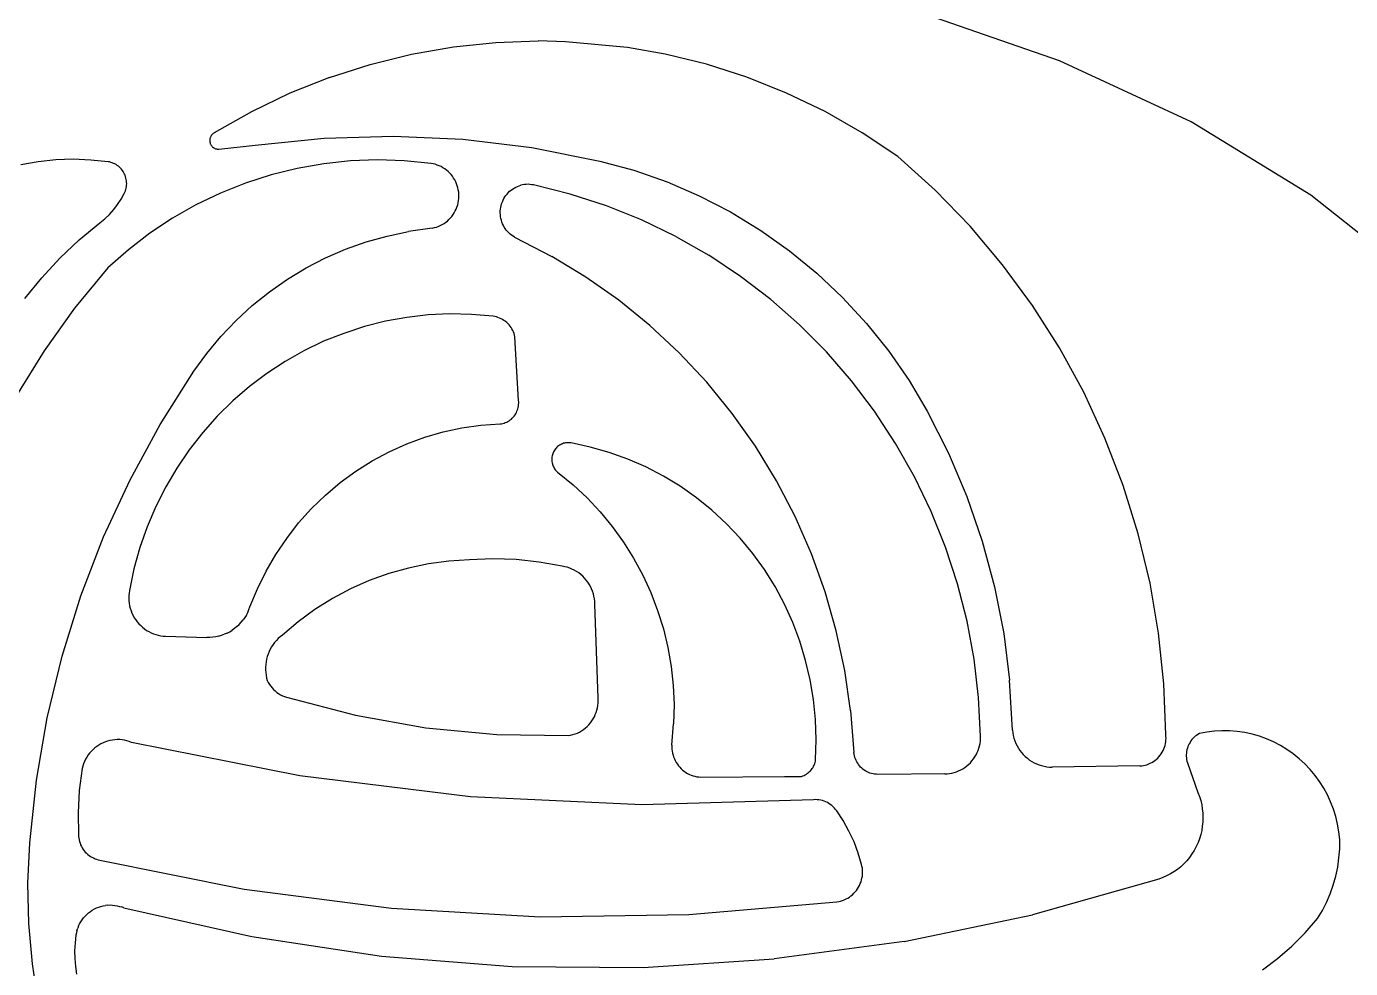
# Model space of a CAD drawing. Extents: x 396092 to 455492, y 17293 to 132793.
# Drawn here: x 421560.1 to 421668, y 46302.6 to 46379.4 of the extents above; entities that cross this region are included whole.
import ezdxf

# ---------------------------------------------------------------- set-up
doc = ezdxf.new("R2010")
doc.units = 0
doc.header["$LTSCALE"] = 1000
doc.header["$MEASUREMENT"] = 0
doc.layers.add('MU', color=34, linetype='Continuous')

msp = doc.modelspace()

# ---------------------------------------------------------------- linework, layer by layer
at = {"layer": 'MU', "color": 37}
for p, q in [((421644.26, 46376.59), (421632.73, 46380.56)), ((421594.88, 46377.72), (421598.33, 46378.08)), ((421598.33, 46378.08), (421601.79, 46378.2)), ((421604.01, 46378.13), (421601.79, 46378.2)), ((421609.05, 46377.66), (421604.01, 46378.13)), ((421588.1, 46376.29), (421591.47, 46377.12)), ((421591.47, 46377.12), (421594.88, 46377.72)), ((421612.12, 46377.13), (421609.05, 46377.66)), ((421615.49, 46376.3), (421612.12, 46377.13)), ((421584.79, 46375.23), (421588.1, 46376.29)), ((421618.79, 46375.24), (421615.49, 46376.3)), ((421654.98, 46371.6), (421644.26, 46376.59)), ((421584.79, 46375.23), (421581.56, 46373.94)), ((421622.02, 46373.95), (421618.79, 46375.24)), ((421581.56, 46373.94), (421578.43, 46372.43)), ((421625.16, 46372.44), (421622.02, 46373.95)), ((421578.43, 46372.43), (421575.4, 46370.71)), ((421628.18, 46370.72), (421625.16, 46372.44)), ((421664.71, 46365.64), (421654.98, 46371.6)), ((421575.08, 46370.33), (421575.06, 46370.29)), ((421575.09, 46370.37), (421575.08, 46370.33)), ((421575.11, 46370.42), (421575.09, 46370.37)), ((421575.14, 46370.46), (421575.11, 46370.42)), ((421575.16, 46370.5), (421575.14, 46370.46)), ((421575.19, 46370.53), (421575.16, 46370.5)), ((421575.22, 46370.57), (421575.19, 46370.53)), ((421575.25, 46370.6), (421575.22, 46370.57)), ((421575.29, 46370.63), (421575.25, 46370.6)), ((421575.32, 46370.66), (421575.29, 46370.63)), ((421575.36, 46370.69), (421575.32, 46370.66)), ((421575.4, 46370.71), (421575.36, 46370.69)), ((421584.35, 46370.29), (421590.01, 46370.45)), ((421590.01, 46370.45), (421595.65, 46370.19)), ((421631.09, 46368.8), (421628.18, 46370.72)), ((421575.04, 46370.15), (421575.03, 46370.1)), ((421575.03, 46370.1), (421575.04, 46370.06)), ((421575.05, 46370.24), (421575.04, 46370.2)), ((421575.04, 46370.2), (421575.04, 46370.15)), ((421575.04, 46370.06), (421575.04, 46370.01)), ((421575.04, 46370.01), (421575.05, 46369.96)), ((421575.06, 46370.29), (421575.05, 46370.24)), ((421575.05, 46369.96), (421575.06, 46369.92)), ((421575.06, 46369.92), (421575.07, 46369.87)), ((421575.07, 46369.87), (421575.08, 46369.83)), ((421575.08, 46369.83), (421575.1, 46369.79)), ((421575.1, 46369.79), (421575.12, 46369.74)), ((421575.12, 46369.74), (421575.15, 46369.7)), ((421575.15, 46369.7), (421575.17, 46369.67)), ((421575.17, 46369.67), (421575.2, 46369.63)), ((421575.2, 46369.63), (421575.23, 46369.59)), ((421575.23, 46369.59), (421575.27, 46369.56)), ((421575.27, 46369.56), (421575.3, 46369.53)), ((421575.3, 46369.53), (421575.34, 46369.51)), ((421575.34, 46369.51), (421575.38, 46369.48)), ((421575.38, 46369.48), (421575.42, 46369.46)), ((421575.42, 46369.46), (421575.46, 46369.44)), ((421575.46, 46369.44), (421575.5, 46369.42)), ((421575.5, 46369.42), (421575.55, 46369.41)), ((421575.55, 46369.41), (421575.59, 46369.4)), ((421575.59, 46369.4), (421575.64, 46369.39)), ((421575.64, 46369.39), (421575.68, 46369.39)), ((421575.68, 46369.39), (421575.73, 46369.39)), ((421575.73, 46369.39), (421575.77, 46369.39)), ((421575.77, 46369.39), (421578.73, 46369.71)), ((421578.73, 46369.71), (421584.35, 46370.29)), ((421595.65, 46370.19), (421601.27, 46369.51)), ((421601.27, 46369.51), (421606.82, 46368.42)), ((421561.07, 46368.36), (421559.66, 46368.11)), ((421562.49, 46368.51), (421561.07, 46368.36)), ((421563.92, 46368.56), (421562.49, 46368.51)), ((421565.34, 46368.5), (421563.92, 46368.56)), ((421566.76, 46368.36), (421565.34, 46368.5)), ((421566.88, 46368.34), (421566.76, 46368.36)), ((421566.99, 46368.31), (421566.88, 46368.34)), ((421567.1, 46368.27), (421566.99, 46368.31)), ((421567.2, 46368.23), (421567.1, 46368.27)), ((421567.31, 46368.18), (421567.2, 46368.23)), ((421567.41, 46368.13), (421567.31, 46368.18)), ((421584.32, 46368.19), (421582.16, 46367.81)), ((421586.5, 46368.43), (421584.32, 46368.19)), ((421588.69, 46368.51), (421586.5, 46368.43)), ((421590.88, 46368.44), (421588.69, 46368.51)), ((421593.06, 46368.21), (421590.88, 46368.44)), ((421593.23, 46368.19), (421593.06, 46368.21)), ((421593.4, 46368.15), (421593.23, 46368.19)), ((421606.82, 46368.42), (421609.58, 46367.67)), ((421634.12, 46366.05), (421631.09, 46368.8)), ((421567.5, 46368.06), (421567.41, 46368.13)), ((421567.6, 46368), (421567.5, 46368.06)), ((421567.68, 46367.92), (421567.6, 46368)), ((421567.77, 46367.84), (421567.68, 46367.92)), ((421567.84, 46367.75), (421567.77, 46367.84)), ((421567.92, 46367.66), (421567.84, 46367.75)), ((421567.98, 46367.57), (421567.92, 46367.66)), ((421568.04, 46367.47), (421567.98, 46367.57)), ((421568.09, 46367.36), (421568.04, 46367.47)), ((421568.14, 46367.26), (421568.09, 46367.36)), ((421568.18, 46367.15), (421568.14, 46367.26)), ((421568.21, 46367.03), (421568.18, 46367.15)), ((421580.03, 46367.29), (421577.94, 46366.61)), ((421582.16, 46367.81), (421580.03, 46367.29)), ((421593.57, 46368.09), (421593.4, 46368.15)), ((421593.73, 46368.03), (421593.57, 46368.09)), ((421593.88, 46367.96), (421593.73, 46368.03)), ((421594.03, 46367.87), (421593.88, 46367.96)), ((421594.18, 46367.78), (421594.03, 46367.87)), ((421594.32, 46367.68), (421594.18, 46367.78)), ((421594.45, 46367.56), (421594.32, 46367.68)), ((421594.58, 46367.44), (421594.45, 46367.56)), ((421594.69, 46367.31), (421594.58, 46367.44)), ((421594.8, 46367.18), (421594.69, 46367.31)), ((421594.9, 46367.03), (421594.8, 46367.18)), ((421609.58, 46367.67), (421612.28, 46366.72)), ((421568.12, 46365.89), (421568.17, 46366)), ((421568.17, 46366), (421568.2, 46366.11)), ((421568.2, 46366.11), (421568.23, 46366.22)), ((421568.24, 46366.92), (421568.21, 46367.03)), ((421568.23, 46366.22), (421568.25, 46366.34)), ((421568.25, 46366.8), (421568.24, 46366.92)), ((421568.26, 46366.69), (421568.25, 46366.8)), ((421568.25, 46366.34), (421568.26, 46366.45)), ((421568.27, 46366.57), (421568.26, 46366.69)), ((421568.26, 46366.45), (421568.27, 46366.57)), ((421577.94, 46366.61), (421575.9, 46365.79)), ((421594.99, 46366.88), (421594.9, 46367.03)), ((421595.07, 46366.73), (421594.99, 46366.88)), ((421595.14, 46366.57), (421595.07, 46366.73)), ((421595.2, 46366.4), (421595.14, 46366.57)), ((421595.25, 46366.23), (421595.2, 46366.4)), ((421595.28, 46366.06), (421595.25, 46366.23)), ((421595.31, 46365.89), (421595.28, 46366.06)), ((421599.46, 46365.95), (421599.58, 46366.04)), ((421599.58, 46366.04), (421599.7, 46366.13)), ((421599.7, 46366.13), (421599.83, 46366.21)), ((421599.83, 46366.21), (421599.96, 46366.28)), ((421599.96, 46366.28), (421600.09, 46366.34)), ((421600.09, 46366.34), (421600.23, 46366.4)), ((421600.23, 46366.4), (421600.37, 46366.44)), ((421600.52, 46366.47), (421600.37, 46366.44)), ((421600.67, 46366.5), (421600.52, 46366.47)), ((421600.81, 46366.51), (421600.67, 46366.5)), ((421600.96, 46366.52), (421600.81, 46366.51)), ((421601.11, 46366.51), (421600.96, 46366.52)), ((421601.26, 46366.49), (421601.11, 46366.51)), ((421601.41, 46366.47), (421601.26, 46366.49)), ((421604.4, 46365.72), (421601.41, 46366.47)), ((421612.28, 46366.72), (421614.91, 46365.59)), ((421636.96, 46363.1), (421634.12, 46366.05)), ((421567.53, 46364.88), (421567.82, 46365.32)), ((421567.82, 46365.32), (421568.07, 46365.78)), ((421568.07, 46365.78), (421568.12, 46365.89)), ((421575.9, 46365.79), (421573.91, 46364.84)), ((421595.23, 46364.84), (421595.27, 46365.01)), ((421595.27, 46365.01), (421595.3, 46365.19)), ((421595.3, 46365.19), (421595.32, 46365.36)), ((421595.32, 46365.71), (421595.31, 46365.89)), ((421595.33, 46365.54), (421595.32, 46365.71)), ((421595.32, 46365.36), (421595.33, 46365.54)), ((421598.77, 46364.8), (421598.81, 46364.94)), ((421598.81, 46364.94), (421598.87, 46365.09)), ((421598.87, 46365.09), (421598.93, 46365.23)), ((421598.93, 46365.23), (421599, 46365.36)), ((421599, 46365.36), (421599.07, 46365.49)), ((421599.07, 46365.49), (421599.16, 46365.61)), ((421599.16, 46365.61), (421599.25, 46365.73)), ((421599.25, 46365.73), (421599.35, 46365.84)), ((421599.35, 46365.84), (421599.46, 46365.95)), ((421607.34, 46364.77), (421604.4, 46365.72)), ((421614.91, 46365.59), (421617.46, 46364.27)), ((421673.29, 46358.82), (421664.71, 46365.64)), ((421566.48, 46363.71), (421566.86, 46364.07)), ((421566.86, 46364.07), (421567.21, 46364.46)), ((421567.21, 46364.46), (421567.53, 46364.88)), ((421573.91, 46364.84), (421572, 46363.75)), ((421594.64, 46363.78), (421594.75, 46363.91)), ((421594.75, 46363.91), (421594.86, 46364.05)), ((421594.86, 46364.05), (421594.95, 46364.2)), ((421594.95, 46364.2), (421595.03, 46364.35)), ((421595.03, 46364.35), (421595.11, 46364.51)), ((421595.11, 46364.51), (421595.17, 46364.67)), ((421595.17, 46364.67), (421595.23, 46364.84)), ((421598.7, 46364.35), (421598.72, 46364.5)), ((421598.7, 46364.2), (421598.7, 46364.35)), ((421598.71, 46364.05), (421598.7, 46364.2)), ((421598.72, 46363.89), (421598.71, 46364.05)), ((421598.72, 46364.5), (421598.74, 46364.65)), ((421598.75, 46363.74), (421598.72, 46363.89)), ((421598.74, 46364.65), (421598.77, 46364.8)), ((421610.2, 46363.62), (421607.34, 46364.77)), ((421617.46, 46364.27), (421619.91, 46362.77)), ((421564.4, 46362), (421566.08, 46363.37)), ((421566.08, 46363.37), (421566.48, 46363.71)), ((421572, 46363.75), (421570.16, 46362.53)), ((421593.16, 46362.95), (421591.23, 46362.68)), ((421593.16, 46362.95), (421593.33, 46362.99)), ((421593.33, 46362.99), (421593.49, 46363.03)), ((421593.49, 46363.03), (421593.65, 46363.09)), ((421593.65, 46363.09), (421593.81, 46363.16)), ((421593.81, 46363.16), (421593.97, 46363.24)), ((421593.97, 46363.24), (421594.12, 46363.33)), ((421594.12, 46363.33), (421594.26, 46363.43)), ((421594.26, 46363.43), (421594.39, 46363.53)), ((421594.39, 46363.53), (421594.52, 46363.65)), ((421594.52, 46363.65), (421594.64, 46363.78)), ((421598.79, 46363.6), (421598.75, 46363.74)), ((421598.83, 46363.45), (421598.79, 46363.6)), ((421598.89, 46363.31), (421598.83, 46363.45)), ((421598.95, 46363.17), (421598.89, 46363.31)), ((421599.02, 46363.04), (421598.95, 46363.17)), ((421599.1, 46362.91), (421599.02, 46363.04)), ((421599.19, 46362.79), (421599.1, 46362.91)), ((421599.29, 46362.68), (421599.19, 46362.79)), ((421612.99, 46362.27), (421610.2, 46363.62)), ((421619.91, 46362.77), (421622.26, 46361.11)), ((421639.61, 46359.97), (421636.96, 46363.1)), ((421562.82, 46360.51), (421564.4, 46362)), ((421570.16, 46362.53), (421568.41, 46361.19)), ((421586.1, 46361.24), (421587.78, 46361.83)), ((421587.78, 46361.83), (421589.49, 46362.31)), ((421589.49, 46362.31), (421591.23, 46362.68)), ((421599.39, 46362.57), (421599.29, 46362.68)), ((421599.5, 46362.47), (421599.39, 46362.57)), ((421599.62, 46362.37), (421599.5, 46362.47)), ((421599.74, 46362.29), (421599.62, 46362.37)), ((421599.87, 46362.21), (421599.74, 46362.29)), ((421599.87, 46362.21), (421602.89, 46360.65)), ((421612.99, 46362.27), (421615.68, 46360.74)), ((421568.41, 46361.19), (421566.74, 46359.73)), ((421584.47, 46360.53), (421586.1, 46361.24)), ((421605.68, 46358.96), (421602.89, 46360.65)), ((421618.26, 46359.02), (421615.68, 46360.74)), ((421622.26, 46361.11), (421624.48, 46359.28)), ((421561.35, 46358.91), (421562.82, 46360.51)), ((421566.74, 46359.73), (421564.03, 46356.44)), ((421581.36, 46358.79), (421582.88, 46359.71)), ((421582.88, 46359.71), (421584.47, 46360.53)), ((421642.04, 46356.66), (421639.61, 46359.97)), ((421559.98, 46357.22), (421561.35, 46358.91)), ((421579.89, 46357.76), (421581.36, 46358.79)), ((421608.35, 46357.09), (421605.68, 46358.96)), ((421620.73, 46357.13), (421618.26, 46359.02)), ((421624.48, 46359.28), (421626.58, 46357.3)), ((421578.5, 46356.64), (421579.89, 46357.76)), ((421564.03, 46356.44), (421561.55, 46352.96)), ((421577.18, 46355.43), (421578.5, 46356.64)), ((421610.88, 46355.03), (421608.35, 46357.09)), ((421623.06, 46355.08), (421620.73, 46357.13)), ((421626.58, 46357.3), (421628.53, 46355.18)), ((421644.25, 46353.19), (421642.04, 46356.66)), ((421575.94, 46354.13), (421577.18, 46355.43)), ((421589.34, 46355.36), (421587.63, 46354.93)), ((421591.08, 46355.68), (421589.34, 46355.36)), ((421592.83, 46355.88), (421591.08, 46355.68)), ((421594.6, 46355.96), (421592.83, 46355.88)), ((421596.36, 46355.92), (421594.6, 46355.96)), ((421598.12, 46355.77), (421596.36, 46355.92)), ((421598.25, 46355.75), (421598.12, 46355.77)), ((421598.38, 46355.72), (421598.25, 46355.75)), ((421598.51, 46355.68), (421598.38, 46355.72)), ((421598.64, 46355.63), (421598.51, 46355.68)), ((421598.77, 46355.57), (421598.64, 46355.63)), ((421598.89, 46355.51), (421598.77, 46355.57)), ((421599, 46355.44), (421598.89, 46355.51)), ((421599.11, 46355.36), (421599, 46355.44)), ((421599.22, 46355.27), (421599.11, 46355.36)), ((421599.32, 46355.18), (421599.22, 46355.27)), ((421585.95, 46354.38), (421584.31, 46353.73)), ((421587.63, 46354.93), (421585.95, 46354.38)), ((421599.41, 46355.07), (421599.32, 46355.18)), ((421599.5, 46354.97), (421599.41, 46355.07)), ((421599.58, 46354.85), (421599.5, 46354.97)), ((421599.65, 46354.74), (421599.58, 46354.85)), ((421599.71, 46354.61), (421599.65, 46354.74)), ((421599.77, 46354.49), (421599.71, 46354.61)), ((421599.82, 46354.36), (421599.77, 46354.49)), ((421599.86, 46354.23), (421599.82, 46354.36)), ((421599.89, 46354.09), (421599.86, 46354.23)), ((421613.27, 46352.79), (421610.88, 46355.03)), ((421625.26, 46352.87), (421623.06, 46355.08)), ((421628.53, 46355.18), (421630.34, 46352.92)), ((421574.79, 46352.75), (421575.94, 46354.13)), ((421584.31, 46353.73), (421582.71, 46352.96)), ((421600.18, 46348.92), (421599.89, 46354.09)), ((421646.22, 46349.58), (421644.25, 46353.19)), ((421561.55, 46352.96), (421559.3, 46349.32)), ((421573.73, 46351.3), (421574.79, 46352.75)), ((421581.17, 46352.09), (421579.68, 46351.12)), ((421582.71, 46352.96), (421581.17, 46352.09)), ((421615.51, 46350.4), (421613.27, 46352.79)), ((421627.3, 46350.52), (421625.26, 46352.87)), ((421630.34, 46352.92), (421631.99, 46350.54)), ((421570.99, 46346.96), (421573.73, 46351.3)), ((421579.68, 46351.12), (421578.27, 46350.05)), ((421578.27, 46350.05), (421576.92, 46348.88)), ((421617.58, 46347.86), (421615.51, 46350.4)), ((421629.19, 46348.03), (421627.3, 46350.52)), ((421631.99, 46350.54), (421633.48, 46348.05)), ((421576.92, 46348.88), (421575.65, 46347.63)), ((421600.2, 46348.81), (421600.18, 46348.92)), ((421600.2, 46348.69), (421600.2, 46348.81)), ((421647.95, 46345.84), (421646.22, 46349.58)), ((421599.83, 46347.64), (421599.9, 46347.73)), ((421599.9, 46347.73), (421599.96, 46347.83)), ((421599.96, 46347.83), (421600.01, 46347.93)), ((421600.01, 46347.93), (421600.06, 46348.03)), ((421600.06, 46348.03), (421600.1, 46348.14)), ((421600.1, 46348.14), (421600.14, 46348.24)), ((421600.14, 46348.24), (421600.16, 46348.35)), ((421600.16, 46348.35), (421600.18, 46348.47)), ((421600.18, 46348.47), (421600.19, 46348.58)), ((421600.19, 46348.58), (421600.2, 46348.69)), ((421619.48, 46345.18), (421617.58, 46347.86)), ((421630.9, 46345.41), (421629.19, 46348.03)), ((421633.48, 46348.05), (421635.21, 46344.62)), ((421568.54, 46342.45), (421570.99, 46346.96)), ((421575.65, 46347.63), (421574.46, 46346.3)), ((421594.05, 46346.35), (421595.58, 46346.68)), ((421595.58, 46346.68), (421597.12, 46346.9)), ((421597.12, 46346.9), (421598.68, 46347.01)), ((421598.68, 46347.01), (421598.79, 46347.02)), ((421598.79, 46347.02), (421598.9, 46347.04)), ((421598.9, 46347.04), (421599.01, 46347.07)), ((421599.01, 46347.07), (421599.11, 46347.11)), ((421599.11, 46347.11), (421599.22, 46347.15)), ((421599.22, 46347.15), (421599.32, 46347.2)), ((421599.32, 46347.2), (421599.41, 46347.26)), ((421599.41, 46347.26), (421599.51, 46347.33)), ((421599.51, 46347.33), (421599.6, 46347.4)), ((421599.6, 46347.4), (421599.68, 46347.47)), ((421599.68, 46347.47), (421599.76, 46347.55)), ((421599.76, 46347.55), (421599.83, 46347.64)), ((421574.46, 46346.3), (421573.36, 46344.89)), ((421591.08, 46345.37), (421592.54, 46345.91)), ((421592.54, 46345.91), (421594.05, 46346.35)), ((421649.44, 46341.99), (421647.95, 46345.84)), ((421573.36, 46344.89), (421572.36, 46343.41)), ((421588.26, 46343.99), (421589.65, 46344.73)), ((421589.65, 46344.73), (421591.08, 46345.37)), ((421602.94, 46344.48), (421602.92, 46344.39)), ((421602.97, 46344.56), (421602.94, 46344.48)), ((421603, 46344.65), (421602.97, 46344.56)), ((421603.04, 46344.73), (421603, 46344.65)), ((421603.08, 46344.81), (421603.04, 46344.73)), ((421603.13, 46344.89), (421603.08, 46344.81)), ((421603.19, 46344.96), (421603.13, 46344.89)), ((421603.24, 46345.03), (421603.19, 46344.96)), ((421603.31, 46345.1), (421603.24, 46345.03)), ((421603.37, 46345.16), (421603.31, 46345.1)), ((421603.44, 46345.21), (421603.37, 46345.16)), ((421603.52, 46345.26), (421603.44, 46345.21)), ((421603.6, 46345.31), (421603.52, 46345.26)), ((421603.68, 46345.35), (421603.6, 46345.31)), ((421603.76, 46345.39), (421603.68, 46345.35)), ((421603.84, 46345.42), (421603.76, 46345.39)), ((421603.93, 46345.44), (421603.84, 46345.42)), ((421604.02, 46345.46), (421603.93, 46345.44)), ((421604.11, 46345.47), (421604.02, 46345.46)), ((421604.19, 46345.47), (421604.11, 46345.47)), ((421604.28, 46345.47), (421604.19, 46345.47)), ((421604.37, 46345.47), (421604.28, 46345.47)), ((421604.46, 46345.45), (421604.37, 46345.47)), ((421606.03, 46345.12), (421604.46, 46345.45)), ((421607.57, 46344.68), (421606.03, 46345.12)), ((421609.09, 46344.14), (421607.57, 46344.68)), ((421621.19, 46342.37), (421619.48, 46345.18)), ((421632.44, 46342.69), (421630.9, 46345.41)), ((421635.21, 46344.62), (421636.71, 46341.08)), ((421572.36, 46343.41), (421571.45, 46341.87)), ((421586.93, 46343.15), (421588.26, 46343.99)), ((421602.9, 46344.21), (421602.89, 46344.11)), ((421602.89, 46344.11), (421602.9, 46344.02)), ((421602.91, 46344.3), (421602.9, 46344.21)), ((421602.9, 46344.02), (421602.9, 46343.93)), ((421602.9, 46343.93), (421602.92, 46343.84)), ((421602.92, 46344.39), (421602.91, 46344.3)), ((421602.92, 46343.84), (421602.94, 46343.75)), ((421602.94, 46343.75), (421602.96, 46343.67)), ((421602.96, 46343.67), (421603, 46343.58)), ((421603, 46343.58), (421603.03, 46343.5)), ((421603.03, 46343.5), (421603.08, 46343.42)), ((421603.08, 46343.42), (421603.12, 46343.34)), ((421610.56, 46343.5), (421609.09, 46344.14)), ((421611.99, 46342.75), (421610.56, 46343.5)), ((421566.39, 46337.79), (421568.54, 46342.45)), ((421585.66, 46342.22), (421586.93, 46343.15)), ((421603.12, 46343.34), (421603.18, 46343.27)), ((421603.18, 46343.27), (421603.23, 46343.2)), ((421603.23, 46343.2), (421603.3, 46343.13)), ((421603.3, 46343.13), (421603.36, 46343.07)), ((421603.36, 46343.07), (421604.63, 46342.03)), ((421613.36, 46341.92), (421611.99, 46342.75)), ((421622.71, 46339.45), (421621.19, 46342.37)), ((421633.8, 46339.86), (421632.44, 46342.69)), ((421571.45, 46341.87), (421570.64, 46340.27)), ((421583.33, 46340.11), (421584.46, 46341.21)), ((421584.46, 46341.21), (421585.66, 46342.22)), ((421604.63, 46342.03), (421605.77, 46340.98)), ((421614.68, 46340.99), (421613.36, 46341.92)), ((421650.66, 46338.05), (421649.44, 46341.99)), ((421570.64, 46340.27), (421569.94, 46338.61)), ((421605.77, 46340.98), (421606.83, 46339.85)), ((421615.93, 46339.97), (421614.68, 46340.99)), ((421636.71, 46341.08), (421637.96, 46337.44)), ((421582.27, 46338.93), (421583.33, 46340.11)), ((421606.83, 46339.85), (421607.82, 46338.65)), ((421617.12, 46338.87), (421615.93, 46339.97)), ((421624.04, 46336.43), (421622.71, 46339.45)), ((421634.97, 46336.95), (421633.8, 46339.86)), ((421569.94, 46338.61), (421569.35, 46336.92)), ((421581.3, 46337.68), (421582.27, 46338.93)), ((421607.82, 46338.65), (421608.73, 46337.38)), ((421618.23, 46337.69), (421617.12, 46338.87)), ((421651.63, 46334.03), (421650.66, 46338.05)), ((421564.54, 46332.99), (421566.39, 46337.79)), ((421569.35, 46336.92), (421568.86, 46335.19)), ((421580.41, 46336.37), (421581.3, 46337.68)), ((421608.73, 46337.38), (421609.56, 46336.06)), ((421619.27, 46336.44), (421618.23, 46337.69)), ((421635.94, 46333.97), (421634.97, 46336.95)), ((421637.96, 46337.44), (421638.95, 46333.73)), ((421579.62, 46335), (421580.41, 46336.37)), ((421594.51, 46335.82), (421592.85, 46335.6)), ((421596.18, 46335.92), (421594.51, 46335.82)), ((421598.08, 46336.01), (421596.18, 46335.92)), ((421599.98, 46335.95), (421598.08, 46336.01)), ((421601.87, 46335.75), (421599.98, 46335.95)), ((421609.56, 46336.06), (421610.3, 46334.69)), ((421620.21, 46335.13), (421619.27, 46336.44)), ((421625.16, 46333.33), (421624.04, 46336.43)), ((421568.86, 46335.19), (421568.49, 46333.43)), ((421578.92, 46333.57), (421579.62, 46335)), ((421589.61, 46334.81), (421588.03, 46334.24)), ((421591.22, 46335.26), (421589.61, 46334.81)), ((421592.85, 46335.6), (421591.22, 46335.26)), ((421603.75, 46335.41), (421601.87, 46335.75)), ((421603.95, 46335.37), (421603.75, 46335.41)), ((421604.15, 46335.32), (421603.95, 46335.37)), ((421604.35, 46335.25), (421604.15, 46335.32)), ((421604.54, 46335.17), (421604.35, 46335.25)), ((421604.73, 46335.08), (421604.54, 46335.17)), ((421604.91, 46334.98), (421604.73, 46335.08)), ((421605.09, 46334.86), (421604.91, 46334.98)), ((421605.25, 46334.73), (421605.09, 46334.86)), ((421605.41, 46334.59), (421605.25, 46334.73)), ((421621.08, 46333.75), (421620.21, 46335.13)), ((421588.03, 46334.24), (421586.5, 46333.56)), ((421605.56, 46334.44), (421605.41, 46334.59)), ((421605.69, 46334.28), (421605.56, 46334.44)), ((421605.82, 46334.12), (421605.69, 46334.28)), ((421605.94, 46333.94), (421605.82, 46334.12)), ((421606.04, 46333.75), (421605.94, 46333.94)), ((421606.13, 46333.56), (421606.04, 46333.75)), ((421610.3, 46334.69), (421610.95, 46333.27)), ((421621.85, 46332.31), (421621.08, 46333.75)), ((421636.72, 46330.92), (421635.94, 46333.97)), ((421638.95, 46333.73), (421639.7, 46329.94)), ((421652.32, 46329.95), (421651.63, 46334.03)), ((421563.01, 46328.07), (421564.54, 46332.99)), ((421568.46, 46333.22), (421568.44, 46333.01)), ((421568.44, 46333.01), (421568.44, 46332.8)), ((421568.44, 46332.8), (421568.45, 46332.59)), ((421568.45, 46332.59), (421568.47, 46332.39)), ((421568.49, 46333.43), (421568.46, 46333.22)), ((421578.31, 46332.1), (421578.92, 46333.57)), ((421585.02, 46332.77), (421583.59, 46331.87)), ((421586.5, 46333.56), (421585.02, 46332.77)), ((421606.21, 46333.37), (421606.13, 46333.56)), ((421606.28, 46333.17), (421606.21, 46333.37)), ((421606.33, 46332.96), (421606.28, 46333.17)), ((421606.37, 46332.75), (421606.33, 46332.96)), ((421606.39, 46332.54), (421606.37, 46332.75)), ((421610.95, 46333.27), (421611.51, 46331.81)), ((421626.06, 46330.15), (421625.16, 46333.33)), ((421568.47, 46332.39), (421568.51, 46332.18)), ((421568.51, 46332.18), (421568.56, 46331.98)), ((421568.56, 46331.98), (421568.63, 46331.78)), ((421568.63, 46331.78), (421568.7, 46331.58)), ((421568.7, 46331.58), (421568.79, 46331.4)), ((421578.02, 46331.43), (421578.13, 46331.65)), ((421578.13, 46331.65), (421578.23, 46331.87)), ((421578.23, 46331.87), (421578.31, 46332.1)), ((421583.59, 46331.87), (421582.24, 46330.88)), ((421606.4, 46332.33), (421606.39, 46332.54)), ((421606.67, 46324.66), (421606.4, 46332.33)), ((421611.51, 46331.81), (421611.98, 46330.32)), ((421622.52, 46330.83), (421621.85, 46332.31)), ((421568.79, 46331.4), (421568.89, 46331.21)), ((421568.89, 46331.21), (421569.01, 46331.04)), ((421569.01, 46331.04), (421569.13, 46330.87)), ((421569.13, 46330.87), (421569.26, 46330.71)), ((421569.26, 46330.71), (421569.41, 46330.57)), ((421569.41, 46330.57), (421569.56, 46330.43)), ((421569.56, 46330.43), (421569.72, 46330.3)), ((421577.25, 46330.49), (421577.06, 46330.34)), ((421577.25, 46330.49), (421577.43, 46330.66)), ((421577.43, 46330.66), (421577.59, 46330.84)), ((421577.59, 46330.84), (421577.75, 46331.03)), ((421577.89, 46331.23), (421577.75, 46331.03)), ((421578.02, 46331.43), (421577.89, 46331.23)), ((421582.24, 46330.88), (421580.95, 46329.79)), ((421623.1, 46329.3), (421622.52, 46330.83)), ((421637.29, 46327.83), (421636.72, 46330.92)), ((421569.72, 46330.3), (421569.89, 46330.18)), ((421569.89, 46330.18), (421570.07, 46330.08)), ((421570.07, 46330.08), (421570.25, 46329.99)), ((421570.25, 46329.99), (421570.44, 46329.91)), ((421570.44, 46329.91), (421570.64, 46329.84)), ((421570.64, 46329.84), (421570.84, 46329.78)), ((421570.84, 46329.78), (421571.04, 46329.74)), ((421571.04, 46329.74), (421571.24, 46329.72)), ((421571.24, 46329.72), (421571.44, 46329.7)), ((421571.44, 46329.7), (421574.81, 46329.61)), ((421575.05, 46329.61), (421574.81, 46329.61)), ((421575.29, 46329.63), (421575.05, 46329.61)), ((421575.53, 46329.66), (421575.29, 46329.63)), ((421575.76, 46329.71), (421575.53, 46329.66)), ((421575.76, 46329.71), (421576, 46329.78)), ((421576, 46329.78), (421576.22, 46329.86)), ((421576.44, 46329.96), (421576.22, 46329.86)), ((421576.44, 46329.96), (421576.66, 46330.07)), ((421576.66, 46330.07), (421576.86, 46330.2)), ((421577.06, 46330.34), (421576.86, 46330.2)), ((421580.46, 46329.36), (421580.32, 46329.19)), ((421580.62, 46329.51), (421580.46, 46329.36)), ((421580.78, 46329.66), (421580.62, 46329.51)), ((421580.95, 46329.79), (421580.78, 46329.66)), ((421611.98, 46330.32), (421612.34, 46328.8)), ((421626.76, 46326.92), (421626.06, 46330.15)), ((421639.7, 46329.94), (421640.18, 46326.12)), ((421652.75, 46325.84), (421652.32, 46329.95)), ((421579.87, 46328.45), (421579.79, 46328.25)), ((421579.96, 46328.65), (421579.87, 46328.45)), ((421580.07, 46328.84), (421579.96, 46328.65)), ((421580.19, 46329.02), (421580.07, 46328.84)), ((421580.32, 46329.19), (421580.19, 46329.02)), ((421612.34, 46328.8), (421612.61, 46327.25)), ((421623.57, 46327.74), (421623.1, 46329.3)), ((421561.8, 46323.07), (421563.01, 46328.07)), ((421579.59, 46327.39), (421579.58, 46327.18)), ((421579.58, 46327.18), (421579.58, 46326.96)), ((421579.62, 46327.61), (421579.59, 46327.39)), ((421579.66, 46327.83), (421579.62, 46327.61)), ((421579.72, 46328.04), (421579.66, 46327.83)), ((421579.79, 46328.25), (421579.72, 46328.04)), ((421612.61, 46327.25), (421612.78, 46325.69)), ((421623.95, 46326.15), (421623.57, 46327.74)), ((421637.66, 46324.71), (421637.29, 46327.83)), ((421579.58, 46326.96), (421579.59, 46326.74)), ((421579.59, 46326.74), (421579.62, 46326.52)), ((421579.62, 46326.52), (421579.66, 46326.3)), ((421579.66, 46326.3), (421579.72, 46326.09)), ((421624.21, 46324.54), (421623.95, 46326.15)), ((421627.23, 46323.65), (421626.76, 46326.92)), ((421640.41, 46322.05), (421640.18, 46326.12)), ((421579.72, 46326.09), (421579.8, 46325.93)), ((421579.8, 46325.93), (421579.89, 46325.78)), ((421579.89, 46325.78), (421580, 46325.63)), ((421580, 46325.63), (421580.11, 46325.5)), ((421580.11, 46325.5), (421580.23, 46325.37)), ((421580.23, 46325.37), (421580.36, 46325.25)), ((421580.36, 46325.25), (421580.5, 46325.13)), ((421580.5, 46325.13), (421580.64, 46325.03)), ((421580.64, 46325.03), (421580.8, 46324.94)), ((421612.78, 46325.69), (421612.85, 46324.13)), ((421652.91, 46321.7), (421652.75, 46325.84)), ((421580.8, 46324.94), (421580.95, 46324.86)), ((421580.95, 46324.86), (421581.12, 46324.79)), ((421581.12, 46324.79), (421581.28, 46324.73)), ((421581.28, 46324.73), (421586.91, 46323.27)), ((421606.62, 46323.88), (421606.65, 46324.07)), ((421606.65, 46324.07), (421606.67, 46324.27)), ((421606.68, 46324.47), (421606.67, 46324.66)), ((421606.67, 46324.27), (421606.68, 46324.47)), ((421612.85, 46324.13), (421612.82, 46322.56)), ((421624.38, 46322.91), (421624.21, 46324.54)), ((421637.82, 46321.56), (421637.66, 46324.71)), ((421560.92, 46317.99), (421561.8, 46323.07)), ((421586.91, 46323.27), (421592.64, 46322.25)), ((421606.16, 46322.8), (421606.27, 46322.97)), ((421606.27, 46322.97), (421606.36, 46323.14)), ((421606.36, 46323.14), (421606.44, 46323.32)), ((421606.44, 46323.32), (421606.52, 46323.5)), ((421606.52, 46323.5), (421606.57, 46323.69)), ((421606.57, 46323.69), (421606.62, 46323.88)), ((421624.43, 46321.27), (421624.38, 46322.91)), ((421627.23, 46323.65), (421627.5, 46320.22)), ((421592.64, 46322.25), (421598.42, 46321.7)), ((421604.8, 46321.75), (421604.98, 46321.82)), ((421604.98, 46321.82), (421605.15, 46321.9)), ((421605.15, 46321.9), (421605.32, 46322)), ((421605.32, 46322), (421605.48, 46322.11)), ((421605.48, 46322.11), (421605.63, 46322.23)), ((421605.63, 46322.23), (421605.78, 46322.36)), ((421605.78, 46322.36), (421605.92, 46322.5)), ((421605.92, 46322.5), (421606.04, 46322.64)), ((421606.04, 46322.64), (421606.16, 46322.8)), ((421612.68, 46320.84), (421612.82, 46322.56)), ((421640.41, 46322.05), (421640.44, 46321.83)), ((421640.44, 46321.83), (421640.48, 46321.61)), ((421656.25, 46321.89), (421655.64, 46321.77)), ((421656.86, 46321.96), (421656.25, 46321.89)), ((421657.48, 46322), (421656.86, 46321.96)), ((421658.1, 46321.99), (421657.48, 46322)), ((421658.72, 46321.95), (421658.1, 46321.99)), ((421659.33, 46321.86), (421658.72, 46321.95)), ((421659.94, 46321.73), (421659.33, 46321.86)), ((421565.83, 46320.73), (421565.68, 46320.61)), ((421566, 46320.84), (421565.83, 46320.73)), ((421566.17, 46320.94), (421566, 46320.84)), ((421566.35, 46321.03), (421566.17, 46320.94)), ((421566.53, 46321.1), (421566.35, 46321.03)), ((421566.72, 46321.16), (421566.53, 46321.1)), ((421566.91, 46321.21), (421566.72, 46321.16)), ((421567.11, 46321.25), (421566.91, 46321.21)), ((421567.3, 46321.27), (421567.11, 46321.25)), ((421567.5, 46321.28), (421567.3, 46321.27)), ((421567.7, 46321.28), (421567.5, 46321.28)), ((421567.89, 46321.26), (421567.7, 46321.28)), ((421568.09, 46321.23), (421567.89, 46321.26)), ((421568.28, 46321.19), (421568.09, 46321.23)), ((421568.47, 46321.13), (421568.28, 46321.19)), ((421568.66, 46321.06), (421568.47, 46321.13)), ((421582.38, 46318.32), (421568.66, 46321.06)), ((421598.42, 46321.7), (421604.23, 46321.61)), ((421604.23, 46321.61), (421604.42, 46321.64)), ((421604.42, 46321.64), (421604.61, 46321.69)), ((421604.61, 46321.69), (421604.8, 46321.75)), ((421612.68, 46320.84), (421612.68, 46320.67)), ((421624.38, 46319.64), (421624.43, 46321.27)), ((421637.68, 46320.59), (421637.74, 46320.78)), ((421637.74, 46320.78), (421637.78, 46320.97)), ((421637.78, 46320.97), (421637.8, 46321.17)), ((421637.8, 46321.17), (421637.82, 46321.37)), ((421637.82, 46321.37), (421637.82, 46321.56)), ((421640.48, 46321.61), (421640.53, 46321.39)), ((421640.53, 46321.39), (421640.61, 46321.18)), ((421640.61, 46321.18), (421640.69, 46320.97)), ((421640.69, 46320.97), (421640.79, 46320.77)), ((421640.79, 46320.77), (421640.9, 46320.58)), ((421652.8, 46320.66), (421652.84, 46320.81)), ((421652.84, 46320.81), (421652.88, 46320.96)), ((421652.88, 46320.96), (421652.9, 46321.1)), ((421652.9, 46321.1), (421652.92, 46321.25)), ((421652.92, 46321.55), (421652.91, 46321.7)), ((421652.93, 46321.4), (421652.92, 46321.55)), ((421652.92, 46321.25), (421652.93, 46321.4)), ((421654.7, 46320.71), (421654.66, 46320.58)), ((421654.75, 46320.83), (421654.7, 46320.71)), ((421654.81, 46320.95), (421654.75, 46320.83)), ((421654.88, 46321.06), (421654.81, 46320.95)), ((421654.95, 46321.17), (421654.88, 46321.06)), ((421655.03, 46321.28), (421654.95, 46321.17)), ((421655.12, 46321.37), (421655.03, 46321.28)), ((421655.21, 46321.47), (421655.12, 46321.37)), ((421655.31, 46321.55), (421655.21, 46321.47)), ((421655.41, 46321.63), (421655.31, 46321.55)), ((421655.52, 46321.7), (421655.41, 46321.63)), ((421655.64, 46321.77), (421655.52, 46321.7)), ((421660.53, 46321.56), (421659.94, 46321.73)), ((421661.12, 46321.35), (421660.53, 46321.56)), ((421661.69, 46321.1), (421661.12, 46321.35)), ((421662.24, 46320.81), (421661.69, 46321.1)), ((421662.77, 46320.49), (421662.24, 46320.81)), ((421564.92, 46319.69), (421564.83, 46319.51)), ((421565.02, 46319.86), (421564.92, 46319.69)), ((421565.13, 46320.03), (421565.02, 46319.86)), ((421565.25, 46320.19), (421565.13, 46320.03)), ((421565.39, 46320.34), (421565.25, 46320.19)), ((421565.53, 46320.48), (421565.39, 46320.34)), ((421565.68, 46320.61), (421565.53, 46320.48)), ((421612.68, 46320.67), (421612.68, 46320.51)), ((421612.68, 46320.51), (421612.7, 46320.34)), ((421612.7, 46320.34), (421612.73, 46320.18)), ((421612.73, 46320.18), (421612.77, 46320.02)), ((421612.77, 46320.02), (421612.82, 46319.87)), ((421612.82, 46319.87), (421612.88, 46319.71)), ((421612.88, 46319.71), (421612.95, 46319.57)), ((421624.37, 46319.53), (421624.38, 46319.64)), ((421627.52, 46320.09), (421627.5, 46320.22)), ((421627.55, 46319.96), (421627.52, 46320.09)), ((421627.58, 46319.83), (421627.55, 46319.96)), ((421627.63, 46319.71), (421627.58, 46319.83)), ((421627.68, 46319.59), (421627.63, 46319.71)), ((421637.12, 46319.55), (421637.24, 46319.71)), ((421637.24, 46319.71), (421637.35, 46319.87)), ((421637.35, 46319.87), (421637.45, 46320.04)), ((421637.45, 46320.04), (421637.54, 46320.22)), ((421637.54, 46320.22), (421637.62, 46320.4)), ((421637.62, 46320.4), (421637.68, 46320.59)), ((421640.9, 46320.58), (421641.02, 46320.4)), ((421641.02, 46320.4), (421641.16, 46320.22)), ((421641.16, 46320.22), (421641.3, 46320.06)), ((421641.3, 46320.06), (421641.46, 46319.9)), ((421641.46, 46319.9), (421641.63, 46319.76)), ((421641.63, 46319.76), (421641.8, 46319.62)), ((421652.02, 46319.59), (421652.14, 46319.68)), ((421652.14, 46319.68), (421652.25, 46319.78)), ((421652.25, 46319.78), (421652.35, 46319.89)), ((421652.35, 46319.89), (421652.45, 46320.01)), ((421652.45, 46320.01), (421652.53, 46320.13)), ((421652.53, 46320.13), (421652.61, 46320.26)), ((421652.61, 46320.26), (421652.68, 46320.39)), ((421652.68, 46320.39), (421652.75, 46320.52)), ((421652.75, 46320.52), (421652.8, 46320.66)), ((421654.58, 46320.19), (421654.57, 46320.06)), ((421654.57, 46320.06), (421654.57, 46319.93)), ((421654.57, 46319.93), (421654.58, 46319.79)), ((421654.6, 46320.32), (421654.58, 46320.19)), ((421654.58, 46319.79), (421654.6, 46319.66)), ((421654.62, 46320.45), (421654.6, 46320.32)), ((421654.6, 46319.66), (421654.62, 46319.53)), ((421654.66, 46320.58), (421654.62, 46320.45)), ((421663.28, 46320.13), (421662.77, 46320.49)), ((421663.77, 46319.73), (421663.28, 46320.13)), ((421664.23, 46319.31), (421663.77, 46319.73)), ((421564.64, 46318.93), (421564.41, 46317.14)), ((421564.69, 46319.13), (421564.64, 46318.93)), ((421564.76, 46319.32), (421564.69, 46319.13)), ((421564.83, 46319.51), (421564.76, 46319.32)), ((421612.95, 46319.57), (421613.03, 46319.42)), ((421613.03, 46319.42), (421613.12, 46319.28)), ((421613.12, 46319.28), (421613.21, 46319.15)), ((421613.21, 46319.15), (421613.32, 46319.03)), ((421613.32, 46319.03), (421613.43, 46318.91)), ((421613.43, 46318.91), (421613.55, 46318.8)), ((421613.55, 46318.8), (421613.68, 46318.7)), ((421613.68, 46318.7), (421613.81, 46318.61)), ((421613.81, 46318.61), (421613.95, 46318.53)), ((421623.73, 46318.54), (421623.81, 46318.6)), ((421623.81, 46318.6), (421623.89, 46318.68)), ((421623.89, 46318.68), (421623.97, 46318.75)), ((421623.97, 46318.75), (421624.04, 46318.84)), ((421624.04, 46318.84), (421624.11, 46318.93)), ((421624.11, 46318.93), (421624.17, 46319.02)), ((421624.17, 46319.02), (421624.22, 46319.12)), ((421624.22, 46319.12), (421624.27, 46319.21)), ((421624.27, 46319.21), (421624.31, 46319.32)), ((421624.31, 46319.32), (421624.34, 46319.42)), ((421624.34, 46319.42), (421624.37, 46319.53)), ((421627.74, 46319.47), (421627.68, 46319.59)), ((421627.81, 46319.35), (421627.74, 46319.47)), ((421627.88, 46319.25), (421627.81, 46319.35)), ((421627.96, 46319.14), (421627.88, 46319.25)), ((421628.05, 46319.05), (421627.96, 46319.14)), ((421628.14, 46318.95), (421628.05, 46319.05)), ((421628.24, 46318.87), (421628.14, 46318.95)), ((421628.35, 46318.79), (421628.24, 46318.87)), ((421628.46, 46318.72), (421628.35, 46318.79)), ((421628.57, 46318.66), (421628.46, 46318.72)), ((421628.69, 46318.6), (421628.57, 46318.66)), ((421628.81, 46318.56), (421628.69, 46318.6)), ((421628.94, 46318.52), (421628.81, 46318.56)), ((421635.29, 46318.52), (421635.48, 46318.55)), ((421635.48, 46318.55), (421635.67, 46318.6)), ((421635.67, 46318.6), (421635.85, 46318.66)), ((421635.85, 46318.66), (421636.03, 46318.73)), ((421636.03, 46318.73), (421636.21, 46318.82)), ((421636.21, 46318.82), (421636.38, 46318.91)), ((421636.38, 46318.91), (421636.54, 46319.02)), ((421636.54, 46319.02), (421636.7, 46319.14)), ((421636.7, 46319.14), (421636.85, 46319.27)), ((421636.85, 46319.27), (421636.99, 46319.4)), ((421636.99, 46319.4), (421637.12, 46319.55)), ((421641.8, 46319.62), (421641.99, 46319.5)), ((421641.99, 46319.5), (421642.18, 46319.4)), ((421642.18, 46319.4), (421642.38, 46319.31)), ((421642.38, 46319.31), (421642.58, 46319.23)), ((421642.58, 46319.23), (421642.79, 46319.16)), ((421642.79, 46319.16), (421643, 46319.11)), ((421643, 46319.11), (421643.22, 46319.07)), ((421643.22, 46319.07), (421643.44, 46319.05)), ((421643.44, 46319.05), (421643.66, 46319.05)), ((421650.79, 46319.14), (421643.66, 46319.05)), ((421650.79, 46319.14), (421650.94, 46319.15)), ((421650.94, 46319.15), (421651.08, 46319.17)), ((421651.08, 46319.17), (421651.23, 46319.2)), ((421651.23, 46319.2), (421651.37, 46319.24)), ((421651.37, 46319.24), (421651.51, 46319.3)), ((421651.51, 46319.3), (421651.64, 46319.36)), ((421651.64, 46319.36), (421651.78, 46319.42)), ((421651.78, 46319.42), (421651.9, 46319.5)), ((421651.9, 46319.5), (421652.02, 46319.59)), ((421654.62, 46319.53), (421654.66, 46319.4)), ((421654.66, 46319.4), (421655.52, 46316.97)), ((421664.23, 46319.31), (421664.66, 46318.86)), ((421665.06, 46318.37), (421664.66, 46318.86)), ((421560.37, 46312.86), (421560.92, 46317.99)), ((421596.27, 46316.61), (421582.38, 46318.32)), ((421613.95, 46318.53), (421614.1, 46318.45)), ((421614.1, 46318.45), (421614.24, 46318.39)), ((421614.24, 46318.39), (421614.4, 46318.34)), ((421614.4, 46318.34), (421614.55, 46318.3)), ((421614.55, 46318.3), (421614.71, 46318.26)), ((421614.71, 46318.26), (421614.87, 46318.24)), ((421614.87, 46318.24), (421615.03, 46318.23)), ((421615.03, 46318.23), (421621.84, 46318.27)), ((421621.84, 46318.27), (421623.14, 46318.27)), ((421623.14, 46318.27), (421623.24, 46318.29)), ((421623.24, 46318.29), (421623.34, 46318.33)), ((421623.34, 46318.33), (421623.44, 46318.37)), ((421623.44, 46318.37), (421623.54, 46318.42)), ((421623.54, 46318.42), (421623.64, 46318.47)), ((421623.64, 46318.47), (421623.73, 46318.54)), ((421629.06, 46318.49), (421628.94, 46318.52)), ((421629.19, 46318.47), (421629.06, 46318.49)), ((421629.32, 46318.46), (421629.19, 46318.47)), ((421629.45, 46318.45), (421629.32, 46318.46)), ((421634.9, 46318.49), (421629.45, 46318.45)), ((421634.9, 46318.49), (421635.09, 46318.5)), ((421635.09, 46318.5), (421635.29, 46318.52)), ((421665.43, 46317.87), (421665.06, 46318.37)), ((421665.77, 46317.33), (421665.43, 46317.87)), ((421564.41, 46317.14), (421564.31, 46315.33)), ((421610.24, 46315.97), (421596.27, 46316.61)), ((421655.52, 46316.97), (421655.65, 46316.64)), ((421655.65, 46316.64), (421655.75, 46316.31)), ((421666.07, 46316.78), (421665.77, 46317.33)), ((421666.33, 46316.21), (421666.07, 46316.78)), ((421564.31, 46315.33), (421564.35, 46313.52)), ((421624.22, 46316.38), (421610.24, 46315.97)), ((421624.37, 46316.39), (421624.22, 46316.38)), ((421624.51, 46316.38), (421624.37, 46316.39)), ((421624.65, 46316.37), (421624.51, 46316.38)), ((421624.8, 46316.34), (421624.65, 46316.37)), ((421624.94, 46316.31), (421624.8, 46316.34)), ((421625.07, 46316.26), (421624.94, 46316.31)), ((421625.21, 46316.21), (421625.07, 46316.26)), ((421625.34, 46316.15), (421625.21, 46316.21)), ((421625.46, 46316.08), (421625.34, 46316.15)), ((421625.58, 46316), (421625.46, 46316.08)), ((421625.7, 46315.91), (421625.58, 46316)), ((421625.81, 46315.81), (421625.7, 46315.91)), ((421625.91, 46315.71), (421625.81, 46315.81)), ((421626.01, 46315.6), (421625.91, 46315.71)), ((421626.1, 46315.49), (421626.01, 46315.6)), ((421626.63, 46314.68), (421626.1, 46315.49)), ((421655.75, 46316.31), (421655.83, 46315.97)), ((421655.83, 46315.97), (421655.88, 46315.63)), ((421655.88, 46315.63), (421655.92, 46315.28)), ((421666.56, 46315.62), (421666.33, 46316.21)), ((421666.75, 46315.02), (421666.56, 46315.62)), ((421627.1, 46313.83), (421626.63, 46314.68)), ((421655.92, 46314.58), (421655.88, 46314.23)), ((421655.92, 46315.28), (421655.93, 46314.93)), ((421655.93, 46314.93), (421655.92, 46314.58)), ((421666.89, 46314.4), (421666.75, 46315.02)), ((421667, 46313.78), (421666.89, 46314.4)), ((421564.35, 46313.52), (421564.35, 46313.38)), ((421564.35, 46313.38), (421564.37, 46313.24)), ((421564.37, 46313.24), (421564.4, 46313.11)), ((421627.51, 46312.95), (421627.1, 46313.83)), ((421655.65, 46313.21), (421655.53, 46312.89)), ((421655.75, 46313.55), (421655.65, 46313.21)), ((421655.83, 46313.89), (421655.75, 46313.55)), ((421655.88, 46314.23), (421655.83, 46313.89)), ((421667.07, 46313.15), (421667, 46313.78)), ((421560.23, 46309.58), (421560.37, 46312.86)), ((421564.4, 46313.11), (421564.43, 46312.97)), ((421564.43, 46312.97), (421564.47, 46312.84)), ((421564.47, 46312.84), (421564.52, 46312.71)), ((421564.52, 46312.71), (421564.58, 46312.58)), ((421564.58, 46312.58), (421564.65, 46312.46)), ((421564.65, 46312.46), (421564.73, 46312.34)), ((421564.73, 46312.34), (421564.81, 46312.23)), ((421564.81, 46312.23), (421564.9, 46312.12)), ((421564.9, 46312.12), (421565, 46312.03)), ((421627.85, 46312.04), (421627.51, 46312.95)), ((421655.22, 46312.26), (421655.03, 46311.97)), ((421655.38, 46312.57), (421655.22, 46312.26)), ((421655.53, 46312.89), (421655.38, 46312.57)), ((421667.01, 46311.64), (421667.07, 46312.39)), ((421667.07, 46312.39), (421667.07, 46313.15)), ((421565, 46312.03), (421565.1, 46311.93)), ((421565.1, 46311.93), (421565.21, 46311.85)), ((421565.21, 46311.85), (421565.32, 46311.77)), ((421565.32, 46311.77), (421565.44, 46311.7)), ((421565.44, 46311.7), (421565.56, 46311.64)), ((421565.56, 46311.64), (421565.69, 46311.58)), ((421565.69, 46311.58), (421565.82, 46311.54)), ((421565.82, 46311.54), (421565.95, 46311.5)), ((421565.95, 46311.5), (421577.83, 46309.09)), ((421628.12, 46311.11), (421627.85, 46312.04)), ((421628.16, 46310.96), (421628.12, 46311.11)), ((421654.37, 46311.17), (421654.12, 46310.93)), ((421654.61, 46311.42), (421654.37, 46311.17)), ((421654.83, 46311.69), (421654.61, 46311.42)), ((421655.03, 46311.97), (421654.83, 46311.69)), ((421666.91, 46310.89), (421667.01, 46311.64)), ((421628.12, 46309.85), (421628.16, 46310)), ((421628.19, 46310.8), (421628.16, 46310.96)), ((421628.16, 46310), (421628.19, 46310.16)), ((421628.2, 46310.64), (421628.19, 46310.8)), ((421628.19, 46310.16), (421628.2, 46310.32)), ((421628.21, 46310.48), (421628.2, 46310.64)), ((421628.2, 46310.32), (421628.21, 46310.48)), ((421652.34, 46309.92), (421642.05, 46307.01)), ((421652.66, 46310.04), (421652.34, 46309.92)), ((421652.97, 46310.18), (421652.66, 46310.04)), ((421653.28, 46310.34), (421652.97, 46310.18)), ((421653.57, 46310.51), (421653.28, 46310.34)), ((421653.85, 46310.71), (421653.57, 46310.51)), ((421654.12, 46310.93), (421653.85, 46310.71)), ((421666.55, 46309.42), (421666.75, 46310.15)), ((421666.75, 46310.15), (421666.91, 46310.89)), ((421560.3, 46306.3), (421560.23, 46309.58)), ((421577.83, 46309.09), (421589.85, 46307.54)), ((421627.5, 46308.76), (421627.61, 46308.87)), ((421627.61, 46308.87), (421627.71, 46309)), ((421627.71, 46309), (421627.8, 46309.13)), ((421627.8, 46309.13), (421627.88, 46309.26)), ((421627.88, 46309.26), (421627.96, 46309.4)), ((421627.96, 46309.4), (421628.02, 46309.55)), ((421628.02, 46309.55), (421628.08, 46309.7)), ((421628.08, 46309.7), (421628.12, 46309.85)), ((421666.3, 46308.71), (421666.55, 46309.42)), ((421566.36, 46307.75), (421566.55, 46307.78)), ((421566.74, 46307.8), (421566.55, 46307.78)), ((421566.74, 46307.8), (421566.93, 46307.81)), ((421566.93, 46307.81), (421567.12, 46307.8)), ((421567.12, 46307.8), (421567.31, 46307.78)), ((421567.31, 46307.78), (421567.5, 46307.75)), ((421614.05, 46307.03), (421626.12, 46308.08)), ((421626.12, 46308.08), (421626.27, 46308.1)), ((421626.27, 46308.1), (421626.42, 46308.13)), ((421626.42, 46308.13), (421626.57, 46308.18)), ((421626.57, 46308.18), (421626.72, 46308.23)), ((421626.72, 46308.23), (421626.86, 46308.3)), ((421626.86, 46308.3), (421627, 46308.37)), ((421627, 46308.37), (421627.14, 46308.46)), ((421627.14, 46308.46), (421627.26, 46308.55)), ((421627.26, 46308.55), (421627.39, 46308.65)), ((421627.39, 46308.65), (421627.5, 46308.76)), ((421665.66, 46307.35), (421666, 46308.02)), ((421666, 46308.02), (421666.3, 46308.71)), ((421564.63, 46306.6), (421564.75, 46306.76)), ((421564.75, 46306.76), (421564.88, 46306.9)), ((421564.88, 46306.9), (421565.01, 46307.04)), ((421565.01, 46307.04), (421565.16, 46307.17)), ((421565.16, 46307.17), (421565.31, 46307.28)), ((421565.31, 46307.28), (421565.47, 46307.39)), ((421565.47, 46307.39), (421565.64, 46307.49)), ((421565.64, 46307.49), (421565.81, 46307.57)), ((421565.81, 46307.57), (421565.99, 46307.64)), ((421565.99, 46307.64), (421566.17, 46307.7)), ((421566.17, 46307.7), (421566.36, 46307.75)), ((421567.5, 46307.75), (421567.68, 46307.7)), ((421567.68, 46307.7), (421567.87, 46307.65)), ((421568.04, 46307.58), (421567.87, 46307.65)), ((421568.04, 46307.58), (421578.47, 46305.24)), ((421589.85, 46307.54), (421601.94, 46306.85)), ((421601.94, 46306.85), (421614.05, 46307.03)), ((421631.59, 46304.84), (421642.05, 46307.01)), ((421664.26, 46305.55), (421665.27, 46306.7)), ((421665.27, 46306.7), (421665.66, 46307.35)), ((421560.59, 46303.02), (421560.3, 46306.3)), ((421564.21, 46305.73), (421564.17, 46305.54)), ((421564.21, 46305.73), (421564.28, 46305.92)), ((421564.35, 46306.1), (421564.28, 46305.92)), ((421564.35, 46306.1), (421564.43, 46306.27)), ((421564.43, 46306.27), (421564.53, 46306.44)), ((421564.53, 46306.44), (421564.63, 46306.6)), ((421564.06, 46304.72), (421564.03, 46304.08)), ((421564.13, 46305.35), (421564.06, 46304.72)), ((421564.17, 46305.54), (421564.13, 46305.35)), ((421578.47, 46305.24), (421589.03, 46303.65)), ((421631.59, 46304.84), (421621.01, 46303.41)), ((421663.17, 46304.46), (421664.26, 46305.55)), ((421564.03, 46304.08), (421564.04, 46303.44)), ((421589.03, 46303.65), (421599.68, 46302.81)), ((421660.78, 46302.54), (421662.01, 46303.46)), ((421662.01, 46303.46), (421663.17, 46304.46)), ((421561.08, 46299.78), (421560.59, 46303.02)), ((421564.04, 46303.44), (421564.09, 46302.8)), ((421564.09, 46302.8), (421564.19, 46302.17)), ((421599.68, 46302.81), (421610.35, 46302.73)), ((421610.35, 46302.73), (421621.01, 46303.41))]:
    msp.add_line(p, q, dxfattribs=at)

doc.saveas('drawing.dxf')
